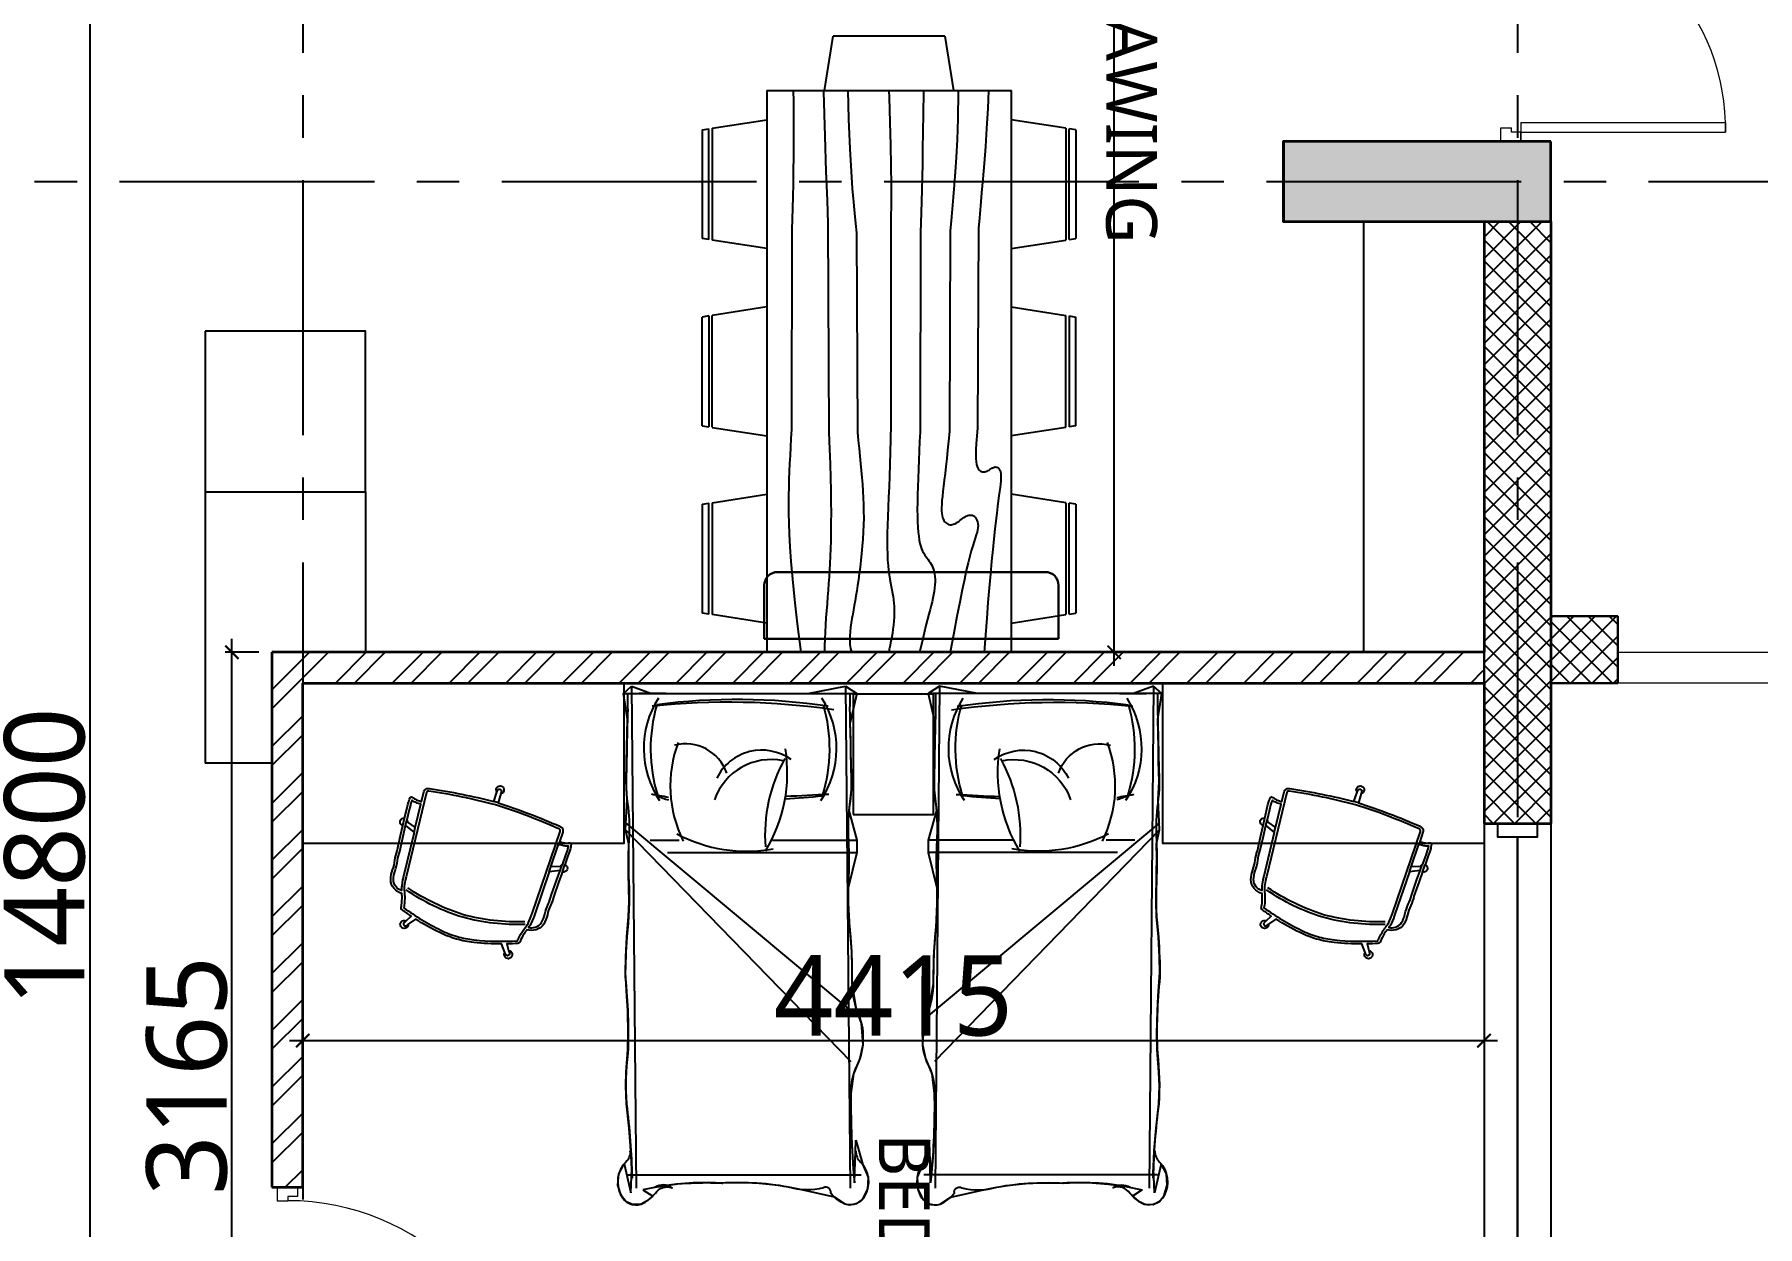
# Model space of a CAD drawing. Header units: millimetres. Extents: x -2409243 to -2334937, y -643723 to -441957.
# Drawn here: x -2384066 to -2377626, y -545039 to -540583 of the extents above; entities that cross this region are included whole.
import ezdxf

# ---------------------------------------------------------------- set-up
doc = ezdxf.new("R2010")
doc.units = ezdxf.units.MM
doc.header["$MEASUREMENT"] = 0
doc.header["$PDMODE"] = 67
doc.linetypes.add('CENTER2', pattern=[28.575, 19.05, -3.175, 3.175, -3.175])
for name, color, linetype in [('A-Anno-Grid Lines', 154, 'Continuous'), ('A-Railing', 4, 'Continuous'), ('A-Wall Patt', 8, 'Continuous'), ('A-Window', 4, 'Continuous'), ('S-Conc Patt', 9, 'Continuous'), ('TAGS', 7, 'Continuous')]:
    doc.layers.add(name, color=color, linetype=linetype)
for name, color, linetype, lineweight in [('A-Door', 4, 'Continuous', 9), ('A-DTLS-Elevation', 4, 'Continuous', 25), ('A-Wall Ele', 3, 'Continuous', 20), ('A-Wall Sec', 1, 'Continuous', 30), ('HVAC Units', 60, 'Continuous', 30), ('S-Concrete', 40, 'Continuous', 30)]:
    doc.layers.add(name, color=color, linetype=linetype, lineweight=lineweight)
doc.layers.add('I-Furniture', color=7, linetype='Continuous', lineweight=25, true_color=0xd17000)
doc.styles.get("Standard").update_dxf_attribs({"font": 'trebuc.ttf'})
doc.dimstyles.new('IIITD_WD_M @ 50', dxfattribs={"dimscale": 50, "dimtxt": 1.5, "dimasz": 1, "dimexe": 0.5, "dimexo": 0.25, "dimgap": 0.3, "dimtad": 1, "dimdec": 0, "dimrnd": 1, "dimzin": 0, "dimdsep": 46, "dimtxsty": 'Standard', "dimblk": 'ARCHTICK', "dimcen": 0.2, "dimdle": 1, "dimclrd": 1, "dimclre": 1, "dimclrt": 5, "dimadec": 0, "dimazin": 0, "dimtfac": 1, "dimtdec": 0, "dimtofl": 0, "dimtmove": 0, "dimatfit": 0, "dimfxl": 2, "dimfxlon": 1, "dimtolj": 1, "dimtzin": 0, "dimlwd": -1, "dimlwe": -1, "dimarcsym": 0})

# ---------------------------------------------------------------- blocks, each defined once
blk = doc.blocks.new('Cols Residences')
at = {"layer": 'S-Conc Patt'}
blk.add_hatch(color=256, dxfattribs=at).paths.add_polyline_path([(-9896.6, -22429.3), (-9896.6, -21429.3), (-10196.6, -21429.3), (-10196.6, -22429.3)])
at = {"layer": 'S-Concrete', "lineweight": 35}
blk.add_lwpolyline([(-9896.6, -22429.3), (-9896.6, -21429.3), (-10196.6, -21429.3), (-10196.6, -22429.3)], close=True, dxfattribs=at)
blk = doc.blocks.new('Win 2000 @ 300W')
at = {"layer": 'A-Window', "color": 2, "lineweight": 30}
blk.add_line((1950, -125), (50, -125), dxfattribs=at)
at = {"layer": 'A-Window'}
for points in [[(2000, 0), (0, 0)], [(0, -50), (50, -50), (50, -200), (0, -200)], [(2000, -50), (1950, -50), (1950, -200), (2000, -200)], [(2000, -250), (0, -250)]]:
    blk.add_lwpolyline(points, dxfattribs=at)
blk = doc.blocks.new('ABL_Door_S - 1000 x 2100-11-3 Second Floor Lvl')
at = {"layer": 'A-Door', "color": 5}
for p, q in [((-500, 37.5), (-450, 37.5)), ((-500, -37.5), (-500, 37.5)), ((-450, 37.5), (-450, -2.5)), ((450, 37.5), (450, -2.5)), ((500, 37.5), (450, 37.5)), ((500, -37.5), (500, 37.5)), ((-500, -37.5), (-465, -37.5)), ((-465, -2.5), (-450, -2.5)), ((-465, -37.5), (-465, -2.5)), ((-430, -37.5), (-465, -37.5)), ((465, -2.5), (450, -2.5)), ((465, -37.5), (465, -2.5)), ((500, -37.5), (465, -37.5))]:
    blk.add_line(p, q, dxfattribs=at)
at = {"layer": 'A-Door', "color": 5, "lineweight": 18}
for p, q in [((-465, -37.5), (-465, -902.4)), ((-430, -37.5), (-430, -902.4)), ((-430, -902.4), (-465, -902.4))]:
    blk.add_line(p, q, dxfattribs=at)
at = {"layer": 'A-Door'}
blk.add_arc((-450, -2.5), 900, 271.27334, 0, dxfattribs=at)
blk = doc.blocks.new('ABL_Door_S - 900 x 2100-6-3 Second Floor Lvl')
at = {"layer": 'A-Door', "color": 5, "lineweight": 18}
for p, q in [((-450, 37.5), (-400, 37.5)), ((-450, -37.5), (-450, 37.5)), ((-400, 37.5), (-400, -2.5)), ((400, 37.5), (400, -2.5)), ((450, 37.5), (400, 37.5)), ((450, -37.5), (450, 37.5)), ((-450, -37.5), (-415, -37.5)), ((-380, -37.5), (-450, -37.5)), ((-415, -2.5), (-400, -2.5)), ((-415, -37.5), (-415, -2.5)), ((-415, -37.5), (-415, -802.4)), ((-380, -37.5), (-380, -802.4)), ((415, -2.5), (400, -2.5)), ((415, -37.5), (415, -2.5)), ((450, -37.5), (415, -37.5))]:
    blk.add_line(p, q, dxfattribs=at)
blk.add_lwpolyline([(-380, -802.4), (-415, -802.4)], dxfattribs=at)
at = {"layer": 'A-Door', "lineweight": 18}
blk.add_arc((-400, -2.5), 800, 271.43254, 0, dxfattribs=at)
at = {"layer": 'A-Door', "color": 5, "lineweight": 18}
blk.add_arc((-400, -2.5), 800, 268.92564, 271.07436, dxfattribs=at)
blk = doc.blocks.new('Grid Residences')
at = {"layer": 'A-Anno-Grid Lines', "linetype": 'CENTER2', "ltscale": 50}
for p, q in [((-10046.6, 2923), (-10046.6, -27704.4)), ((12818.2, -17764.3), (-37818, -17764.3)), ((12818.2, -22304.3), (-37818, -22304.3))]:
    blk.add_line(p, q, dxfattribs=at)
blk = doc.blocks.new('Spilt In')
at = {"layer": 'HVAC Units'}
for p, q in [((-864598.7, 191304.5), (-863598.7, 191304.5)), ((-864648.7, 191054.5), (-864648.7, 191254.5)), ((-863548.7, 191254.5), (-863548.7, 191054.5)), ((-863548.7, 191054.5), (-864648.7, 191054.5))]:
    blk.add_line(p, q, dxfattribs=at)
for centre, start, end in [((-864598.7, 191254.5), 90, 180), ((-863598.7, 191254.5), 0, 90)]:
    blk.add_arc(centre, 50, start, end, dxfattribs=at)
blk = doc.blocks.new('executive study table')
at = {"layer": 'I-Furniture'}
for p, q in [((-171.4, 533), (-152.1, 533.9)), ((-154.8, 570.5), (-132.8, 571.8)), ((-140.1, 567.4), (-138.6, 571.4)), ((-171.4, 7.1), (-152.1, 6.3)), ((-154.8, -30.4), (-132.8, -31.6)), ((-140.1, -27.3), (-138.6, -31.3))]:
    blk.add_line(p, q, dxfattribs=at)
for points in [[(-509.3, 270.1, -0.04406), (-503.5, 336.3, -0.026544), (-479.9, 437.2), (-506.4, 458, -3.638528), (-496.2, 469.6), (-474.1, 456.5, -0.010397), (-461.2, 495, -0.318214), (-451.9, 501.6, 0.043075), (-444.2, 502.2, 0.035302), (-412, 510, 0.013054), (-402.6, 513.2, -0.140274), (-393.2, 546.3, -0.187796), (-364.5, 567.7, -0.087841), (-327.1, 571.3, 0.059908), (-290.6, 572.8, -0.051364), (-253.8, 574.9), (-195.8, 578.2), (-157.3, 580.4, -1), (-129.2, 582), (-94.6, 584), (-77.1, 585, -0.040528), (-60.7, 584.6, 0.019703), (-50, 583.9, -0.367951), (-46, 580.2, -0.076399), (-46.1, 573.9, -0.223629), (-47.9, 571.3, -0.09063), (-48.4, 571.1, 0.435593), (-48.6, 570.8), (-49.6, 566.3, 0.041397), (-51.7, 551.8, 0.005779), (-52.3, 541.9, 0.01447), (-52.3, 538.4), (-15.2, 540.1, -0.416429), (3.3, 523.6, -0.025896), (23.2, 279.6), (60, 277.5, -3.543521), (59.1, 262.1), (23.2, 261.7, -0.026019), (3.3, 16.5, -0.416429), (-15.2, 0), (-52.3, 1.7, 0.01447), (-52.3, -1.7, 0.005779), (-51.7, -11.7, 0.041397), (-49.6, -26.2), (-48.6, -30.7, 0.435593), (-48.4, -31, -0.09063), (-47.9, -31.2, -0.223629), (-46.1, -33.7, -0.076399), (-46, -40.1, -0.367951), (-50, -43.7, 0.019703), (-60.7, -44.4, -0.040528), (-77.1, -44.8), (-94.6, -43.8), (-129.2, -41.8, -1), (-157.3, -40.2), (-195.8, -38), (-253.8, -34.7, -0.051364), (-290.6, -32.6, 0.059908), (-327.1, -31.2, -0.087841), (-364.5, -27.6, -0.187796), (-393.2, -6.1, -0.140274), (-402.6, 26.9, 0.013054), (-412, 30.2, 0.035302), (-444.2, 37.9, 0.043075), (-451.9, 38.6, -0.318214), (-461.2, 45.1, -0.010397), (-474.1, 83.6), (-496.2, 70.5, -3.638528), (-506.4, 82.2), (-479.9, 102.9, -0.026544), (-503.5, 203.8, -0.04406)], [(-499.3, 270.1, 0.04406), (-493.6, 205.6, 0.042095), (-451.8, 48.6, -0.042637), (-442.5, 47.8, -0.035302), (-409, 39.7, -0.026112), (-389.4, 32.4, 0.070764), (-375.2, 28.4), (-352.1, 25.4, 0.002232), (-338.2, 24.7), (-14.7, 10, 0.431435), (-6.7, 17.3, 0.026929), (13.4, 270.1, 0.026929), (-6.7, 522.8, 0.431435), (-14.7, 530.1), (-338.2, 515.4, 0.002232), (-352.1, 514.7), (-375.2, 511.7, 0.070764), (-389.4, 507.8, -0.026112), (-409, 500.4, -0.035302), (-442.5, 492.3, -0.042637), (-451.8, 491.6, 0.042095), (-493.6, 334.6, 0.04406)], [(-154.8, 570.5), (-171.4, 533), (-338.7, 525.4, 0.002292), (-353, 524.7), (-376.5, 521.6, 0.066419), (-392.5, 517.3, -0.120179), (-384.7, 541, -0.187796), (-361.8, 558.1, -0.087841), (-327.9, 561.3, 0.059908), (-289, 562.9, -0.052112), (-253.7, 564.9), (-195.2, 568.2)], [(-152.1, 533.9), (-62.3, 538, -0.01546), (-62.3, 542.3, -0.005779), (-61.7, 552.4, -0.041397), (-59.4, 568.6), (-58.4, 572.5, -0.044554), (-58, 574.3, -0.006403), (-61.7, 574.6, 0.040528), (-76.6, 575), (-94, 574), (-132.8, 571.8, -0.154174), (-140.1, 567.4)], [(-154.8, -30.4), (-171.4, 7.1), (-338.7, 14.7, -0.002292), (-353, 15.5), (-376.5, 18.5, -0.066419), (-392.5, 22.8, 0.120179), (-384.7, -0.8, 0.187796), (-361.8, -17.9, 0.087841), (-327.9, -21.2, -0.059908), (-289, -22.8, 0.052112), (-253.7, -24.7), (-195.2, -28.1)], [(-152.1, 6.3), (-62.3, 2.2, 0.01546), (-62.3, -2.1, 0.005779), (-61.7, -12.3, 0.041397), (-59.4, -28.5), (-58.4, -32.4, 0.044554), (-58, -34.1, 0.006403), (-61.7, -34.5, -0.040528), (-76.6, -34.8), (-94, -33.8), (-132.8, -31.6, 0.154174), (-140.1, -27.3)]]:
    blk.add_lwpolyline(points, format="xyb", close=True, dxfattribs=at)
for points in [[(-157.3, 580.4), (-129.2, 582)], [(-157.3, -40.2), (-129.2, -41.8)]]:
    blk.add_lwpolyline(points, dxfattribs=at)
for points in [[(-496.2, 469.6), (-505.3, 475, 0.915293), (-513.5, 463.6), (-506.4, 458)], [(-385.5, 38.8, -0.074007), (-424.7, 270.1, -0.074007), (-385.5, 501.3)], [(-375.9, 41.9, -0.073942), (-414.7, 270.1, -0.073942), (-375.9, 498.2)], [(23.4, 270.1, -0.000012), (23.4, 270, -0.000012)], [(60, 277.5), (69.1, 277, -0.745022), (68.1, 262.2), (59.1, 262.1)], [(-496.2, 70.5), (-505.3, 65.1, -0.915293), (-513.5, 76.6), (-506.4, 82.2)]]:
    blk.add_lwpolyline(points, format="xyb", dxfattribs=at)
at = {"layer": 'I-Furniture', "elevation": -950}
blk.add_lwpolyline([(23.6, 261.7, 0.001894), (23.2, 279.6, 0.000296)], format="xyb", dxfattribs=at)
blk = doc.blocks.new('A$C5E866030')
at = {"layer": 'I-Furniture'}
for p, q in [((1737.3, 882.1, 900), (1783, 901.7, 900)), ((1783, 901.7, 900), (1828.8, 899.4, 900)), ((-52, 817.9, 450), (-25, 860, 450)), ((-25, 860, 450), (88.6, 834.1, 450)), ((205.8, 836.6, 450), (273.7, 838.2, 450)), ((273.7, 838.2, 450), (335.1, 838.2, 450)), ((335.1, 838.2, 450), (412.9, 829.9, 450)), ((412.9, 829.9, 450), (523.7, 860, 450)), ((523.7, 860, 450), (569.4, 860, 450)), ((569.4, 860, 450), (702, 827.7, 450)), ((849.8, 832.4, 450), (938.8, 839.3, 450)), ((938.8, 839.3, 450), (989.6, 841.1, 450)), ((989.6, 841.1, 450), (1060.2, 841.6, 450)), ((1060.2, 841.6, 450), (1156.6, 857.8, 450)), ((1156.6, 857.8, 450), (1207.5, 876.4, 450)), ((1207.5, 876.4, 450), (1288.7, 881.7, 450)), ((1288.7, 881.7, 450), (1339.4, 871.1, 450)), ((1339.4, 871.1, 450), (1396.7, 847.3, 450)), ((1396.7, 847.3, 450), (1470.8, 837.6, 450)), ((1470.8, 837.6, 450), (1524.2, 837.4, 450)), ((1524.2, 837.4, 450), (1578.1, 838.1, 450)), ((1578.1, 838.1, 450), (1631.9, 839.7, 450)), ((1631.9, 839.7, 450), (1686, 842.3, 450)), ((1644.8, 855.6, 900), (1737.3, 882.1, 900)), ((1804.8, 851.3, 450), (1644.8, 855.6, 900)), ((1686, 842.3, 450), (1752, 846.7, 450)), ((1752, 846.7, 450), (1804.8, 851.3, 450)), ((1828.8, 899.4, 900), (1867, 880.2, 900)), ((1867, 880.2, 900), (1883.2, 857.2, 900)), ((1883.2, 857.2, 900), (1887.7, 832.1, 900)), ((-25, 676.4, 450), (-52, 817.9, 450)), ((88.6, 834.1, 450), (147.1, 835.5, 450)), ((147.1, 835.5, 450), (205.8, 836.6, 450)), ((702, 827.7, 450), (760.6, 827.6, 450)), ((760.6, 827.6, 450), (849.8, 832.4, 450)), ((1858.2, 775.8, 900), (1830.4, 654, 900)), ((1885, 815.9, 900), (1858.2, 775.8, 900)), ((1887.7, 832.1, 900), (1885, 815.9, 900)), ((-25, 599.8, 450), (-25, 676.4, 450)), ((1830.4, 654, 900), (1820.8, 604.3, 900)), ((-25, 546.7, 450), (-25, 599.8, 450)), ((1820.8, 604.3, 900), (1813.1, 556.6, 900)), ((-25, 464.2, 450), (-25, 546.7, 450)), ((1813.1, 556.6, 900), (1806.3, 482.9, 900)), ((-25, 405.2, 450), (-25, 464.2, 450)), ((1806.3, 482.9, 900), (1804.1, 429.1, 900)), ((-25, 322.7, 450), (-25, 405.2, 450)), ((1804.1, 429.1, 900), (1804.8, 375.4, 900)), ((-25, 263.8, 450), (-25, 322.7, 450)), ((1805.6, 358.6, 900), (1804, 305.8, 900)), ((1804.8, 375.4, 900), (1805.8, 355.1, 900)), ((1805.8, 355.1, 900), (1805.6, 358.6, 900)), ((-25, 193, 450), (-25, 263.8, 450)), ((1804, 305.8, 900), (1805.3, 248.2, 900)), ((1805.3, 248.2, 900), (1809.4, 186.3, 900)), ((-25, 134.1, 450), (-25, 193, 450)), ((-25, 92.7, 450), (-25, 145.7, 450)), ((-25, 145.7, 450), (-25, 45.7, 450)), ((-25, 45.7, 450), (-25, 134.1, 450)), ((1809.4, 186.3, 900), (1817.9, 121.9, 900)), ((-52, 18.2, 450), (-25, 92.7, 450)), ((1817.9, 121.9, 900), (1831.2, 60.4, 900)), ((1831.2, 60.4, 900), (1854.9, 96.8, 900)), ((1854.9, 96.8, 900), (1873.7, 74.1, 900)), ((1873.7, 74.1, 900), (1885, 53.3, 900)), ((-25, -12.6, 450), (-52, 18.2, 450)), ((71.5, 2.5, 450), (-25, -12.6, 450)), ((124.1, 1.2, 450), (71.5, 2.5, 450)), ((176.8, 0.1, 450), (124.1, 1.2, 450)), ((229.5, -0.8, 450), (176.8, 0.1, 450)), ((371.9, 1, 450), (304.5, -2.8, 450)), ((485.7, -4.2, 450), (371.9, 1, 450)), ((537.6, 7.2, 450), (485.7, -4.2, 450)), ((588, 5.9, 450), (537.6, 7.2, 450)), ((649.8, 6.6, 450), (588, 5.9, 450)), ((753.3, 8.8, 450), (649.8, 6.6, 450)), ((809.5, 6.7, 450), (753.3, 8.8, 450)), ((885.7, 0, 450), (809.5, 6.7, 450)), ((960.7, -4, 450), (885.7, 0, 450)), ((1107.3, 0.8, 450), (1018.1, -5.4, 450)), ((1162.2, 3.9, 450), (1107.3, 0.8, 450)), ((1247.3, 5.5, 450), (1162.2, 3.9, 450)), ((1308.1, 4.4, 450), (1247.3, 5.5, 450)), ((1391.2, -2.1, 450), (1308.1, 4.4, 450)), ((1599.8, 9, 450), (1509.2, -1.4, 450)), ((1684.3, 15.6, 450), (1599.8, 9, 450)), ((1750.9, 18.8, 450), (1684.3, 15.6, 450)), ((1733.4, -9.8, 900), (1842.1, 15.1, 450)), ((1842.1, 15.1, 450), (1750.9, 18.8, 450)), ((1885.9, 20.2, 900), (1874, -3.6, 900)), ((1885, 53.3, 900), (1885.9, 20.2, 900)), ((304.5, -2.8, 450), (229.5, -0.8, 450)), ((1018.1, -5.4, 450), (960.7, -4, 450)), ((1441.6, -3.5, 450), (1391.2, -2.1, 450)), ((1509.2, -1.4, 450), (1441.6, -3.5, 450)), ((1770.8, -29.6, 900), (1733.4, -9.8, 900)), ((1813.4, -33.2, 900), (1770.8, -29.6, 900)), ((1851.7, -20.9, 900), (1813.4, -33.2, 900)), ((1874, -3.6, 900), (1851.7, -20.9, 900))]:
    blk.add_line(p, q, dxfattribs=at)
at = {"layer": 'I-Furniture', "linetype": 'ByBlock'}
for p, q in [((-25, -12.6), (-25, 860)), ((458.6, -4.2), (1181, 860)), ((523.7, 544.1), (523.7, 860)), ((569.4, 152.7), (569.4, 860)), ((1775, 355.1, 450), (1775, 876.5, 450)), ((-52, 817.9), (1824.3, 834.5, 450)), ((485.7, -4.2), (1350.9, 836.8)), ((546.5, 365.2), (546.5, 365.3)), ((1775, 3.9, 450), (1775, 355.1, 450)), ((523.7, 87.9), (523.7, 195.2)), ((-52, 18.2), (1824.3, 34.8, 450))]:
    blk.add_line(p, q, dxfattribs=at)
for points in [[(-25, 833.3, -0.005203), (36.2, 832.8, -0.00267), (264.8, 837.6, -0.058958), (401.8, 830.9, 0.038458), (525.5, 828.4, -0.025508), (679.7, 828.4, 0.039412), (885.7, 836.1, -0.016498), (1035.7, 841.7, 0.095063), (1168.1, 861.6, -0.129887), (1264, 882.3, -0.123513), (1364, 860.9, 0.132991), (1470.8, 837.6, 0.025093), (1786.3, 849.5, -0.033934), (1685.9, 856.3, 0.211134), (1726.9, 873.2, -0.329446), (1851.7, 890.1, -0.37589), (1885, 815.9, -0.123892), (1843.6, 762.6, 0.658136), (1823.2, 735.1, -0.141351), (1820.8, 604.3, 0.036442), (1805.7, 469.3, 0.030598), (1805.8, 355.1)], [(-25, 2.9, 0.005203), (36.2, 3.4, 0.00267), (264.8, -1.4, 0.058958), (401.8, 5.2, -0.038458), (525.5, 7.8, 0.025508), (679.7, 7.8, -0.039412), (885.7, 0, 0.016498), (1035.7, -5.6, -0.037552), (1320.6, 3.9, 0.045167), (1509.2, -1.4, -0.028501), (1786.3, 19.7, 0.033934), (1685.9, 13, -0.211134), (1726.9, -3.9, 0.329446), (1851.7, -20.9, 0.37589), (1885, 53.3, 0.123892), (1843.6, 106.7, -0.342539), (1823.2, 169.2, 0.292428), (1820.8, 106, -0.036442), (1805.7, 240.9, -0.030598), (1805.8, 355.1)]]:
    blk.add_lwpolyline(points, format="xyb", dxfattribs=at)
for centre, radius, start, end in [((181, 434.1), 349.9, 56.16641, 122.49004), ((2733.9, 380.5), 2725.9, 171.71341, 186.01065), ((2309.7, 411.5), 2311.8, 171.52275, 187.4368), ((182.4, 162.6), 595.7, 72.85913, 106.07365), ((34130.5, 2416.6), 33818.9, 182.81527, 183.09082), ((-4773.8, 234.3), 5155.9, 3.97413, 5.53873), ((272.2, 37.8), 562.3, 58.65419, 99.19769), ((374.5, 504.4), 187.3, 144.16706, 243.84213), ((506.3, 1109.9), 593.5, 241.04555, 274.14969), ((446, 539.3), 223.6, 168.04126, 250.83423), ((-2.9, 449.9), 568, 332.41043, 9.88655), ((326.2, 220), 162.6, 109.03088, 194.66156), ((321.3, 623.9), 461.5, 249.30257, 296.50263), ((3159.2, -390.7), 2848, 168.94471, 170.24625), ((144.2, 220.8), 238.3, 333.76308, 344.0845), ((181, 413.3), 349.9, 237.50996, 303.83359), ((182.4, 684.7), 595.7, 253.92635, 287.14087)]:
    blk.add_arc(centre, radius, start, end, dxfattribs=at)
blk = doc.blocks.new('_ArchTick')
at = {"color": 0, "linetype": 'ByBlock', "const_width": 0.15}
blk.add_lwpolyline([(-0.5, -0.5), (0.5, 0.5)], dxfattribs=at)
blk = doc.blocks.new('*D702')
at = {"layer": 'A-Railing', "color": 1}
for p, q in [((-2383859.3, -536207.2), (-2383859.3, -551107.2)), ((-2383759.3, -536257.2), (-2383884.3, -536257.2)), ((-2383759.3, -551057.2), (-2383884.3, -551057.2))]:
    blk.add_line(p, q, dxfattribs=at)
at = {"layer": 'Defpoints', "color": 0}
for p in [(-2383063.2, -536257.2), (-2383859.3, -551057.2), (-2383063.2, -551057.2)]:
    blk.add_point(p, dxfattribs=at)
at = {"layer": 'A-Railing', "color": 1, "xscale": 50, "yscale": 50, "zscale": 50}
for p, rotation in [((-2383859.3, -536257.2), 90), ((-2383859.3, -551057.2), 270)]:
    blk.add_blockref('_ArchTick', p, dxfattribs=dict(at, rotation=rotation))
at = {"layer": 'A-Railing', "color": 5, "insert": (-2384026.9, -543657.2), "char_height": 300, "attachment_point": 5, "rotation": 90}
blk.add_mtext('\\A1;14800', dxfattribs=at)
blk = doc.blocks.new('*D730')
at = {"layer": 'A-Railing', "color": 1}
for p, q in [((-2375558.3, -535957.2), (-2375558.3, -551222.2)), ((-2375658.3, -536007.2), (-2375533.3, -536007.2)), ((-2375658.3, -551172.2), (-2375533.3, -551172.2))]:
    blk.add_line(p, q, dxfattribs=at)
at = {"layer": 'Defpoints', "color": 0}
for p in [(-2378523.2, -536007.2), (-2378523.2, -551172.2), (-2375558.3, -551172.2)]:
    blk.add_point(p, dxfattribs=at)
at = {"layer": 'A-Railing', "color": 1, "xscale": 50, "yscale": 50, "zscale": 50}
for p, rotation in [((-2375558.3, -536007.2), 90), ((-2375558.3, -551172.2), 270)]:
    blk.add_blockref('_ArchTick', p, dxfattribs=dict(at, rotation=rotation))
at = {"layer": 'A-Railing', "color": 5, "insert": (-2375726.5, -543589.7), "char_height": 300, "attachment_point": 5, "rotation": 90}
blk.add_mtext('\\A1;15165', dxfattribs=at)
blk = doc.blocks.new('*D774')
at = {"layer": 'A-Railing', "color": 1}
for p, q in [((-2383063.2, -544244), (-2383063.2, -544369)), ((-2378648.2, -544244), (-2378648.2, -544369)), ((-2383113.2, -544344), (-2378598.2, -544344))]:
    blk.add_line(p, q, dxfattribs=at)
at = {"layer": 'Defpoints', "color": 0}
for p in [(-2383063.2, -543007.2), (-2378648.2, -543007.2), (-2378648.2, -544344)]:
    blk.add_point(p, dxfattribs=at)
at = {"layer": 'A-Railing', "color": 1, "xscale": 50, "yscale": 50, "zscale": 50, "rotation": 180}
blk.add_blockref('_ArchTick', (-2383063.2, -544344), dxfattribs=at)
at = {"layer": 'A-Railing', "color": 1, "xscale": 50, "yscale": 50, "zscale": 50}
blk.add_blockref('_ArchTick', (-2378648.2, -544344), dxfattribs=at)
at = {"layer": 'A-Railing', "color": 5, "insert": (-2380855.7, -544177), "char_height": 300, "attachment_point": 5}
blk.add_mtext('\\A1;4415', dxfattribs=at)
blk = doc.blocks.new('*D775')
at = {"layer": 'A-Railing', "color": 1}
for p, q in [((-2383327.7, -546107.2), (-2383327.7, -542842.2)), ((-2383227.7, -542892.2), (-2383352.7, -542892.2)), ((-2383227.7, -546057.2), (-2383352.7, -546057.2))]:
    blk.add_line(p, q, dxfattribs=at)
at = {"layer": 'Defpoints', "color": 0}
for p in [(-2383327.7, -542892.2), (-2383178.2, -542892.2), (-2383178.2, -546057.2)]:
    blk.add_point(p, dxfattribs=at)
at = {"layer": 'A-Railing', "color": 1, "xscale": 50, "yscale": 50, "zscale": 50}
for p, rotation in [((-2383327.7, -542892.2), 90), ((-2383327.7, -546057.2), 270)]:
    blk.add_blockref('_ArchTick', p, dxfattribs=dict(at, rotation=rotation))
at = {"layer": 'A-Railing', "color": 5, "insert": (-2383495.8, -544474.7), "char_height": 300, "attachment_point": 5, "rotation": 90}
blk.add_mtext('\\A1;3165', dxfattribs=at)
blk = doc.blocks.new('*D778')
at = {"layer": 'A-Railing', "color": 1}
for p, q in [((-2380030.6, -542942.2), (-2380030.6, -536207.2)), ((-2379930.6, -536257.2), (-2380055.6, -536257.2)), ((-2379930.6, -542892.2), (-2380055.6, -542892.2))]:
    blk.add_line(p, q, dxfattribs=at)
at = {"layer": 'Defpoints', "color": 0}
for p in [(-2380030.6, -536257.2), (-2378648.2, -536257.2), (-2378648.2, -542892.2)]:
    blk.add_point(p, dxfattribs=at)
at = {"layer": 'A-Railing', "color": 1, "xscale": 50, "yscale": 50, "zscale": 50}
for p, rotation in [((-2380030.6, -536257.2), 90), ((-2380030.6, -542892.2), 270)]:
    blk.add_blockref('_ArchTick', p, dxfattribs=dict(at, rotation=rotation))
at = {"layer": 'A-Railing', "color": 5, "insert": (-2380198.7, -539574.7), "char_height": 300, "attachment_point": 5, "rotation": 90}
blk.add_mtext('\\A1;6635', dxfattribs=at)

msp = doc.modelspace()

# ---------------------------------------------------------------- hatches: boundary and pattern name
at = {"layer": 'A-Wall Patt'}
h = msp.add_hatch(dxfattribs=at)
h.set_pattern_fill('ANSI37', color=256, scale=450, angle=180, style=0)
h.set_pattern_definition([(225, (-1525842.595, -758873.084), (39.7747564, -39.7747564), []), (315, (-1525842.595, -758873.084), (39.7747564, 39.7747564), [])])
h.paths.add_polyline_path([(-2378398.2, -541282.2), (-2378648.2, -541282.2), (-2378648.2, -543532.2), (-2378398.2, -543532.2)])
h = msp.add_hatch(dxfattribs=at)
h.set_pattern_fill('ANSI37', color=256, scale=450, angle=180, style=0)
h.set_pattern_definition([(225, (-2378245.93, -542850.284), (39.775, -39.775), []), (315, (-2378245.93, -542850.284), (39.775, 39.775), [])])
h.paths.add_polyline_path([(-2378148.2, -542757.2), (-2378398.2, -542757.2), (-2378398.2, -543007.2), (-2378148.2, -543007.2)])
h = msp.add_hatch(dxfattribs=at)
h.set_pattern_fill('ANSI32', color=256, scale=400, style=0)
h.set_pattern_definition([(45, (-1525842.6, -758873.08), (-106.066017, 106.066017), []), (45, (-1525771.88, -758873.08), (-106.066017, 106.066017), [])])
h.paths.add_polyline_path([(-2378651.2, -543007.2), (-2378651.2, -542892.2), (-2383178.2, -542892.2), (-2383178.2, -544892.2), (-2383063.2, -544892.2), (-2383063.2, -543007.2)])

# ---------------------------------------------------------------- linework, layer by layer
at = {"layer": 'A-Wall Ele'}
for p, q in [((-2378148.2, -542892.2), (-2375998.2, -542892.2)), ((-2378148.2, -542892.2), (-2375998.2, -542892.2)), ((-2375883.2, -543007.2), (-2378148.2, -543007.2)), ((-2375883.2, -543007.2), (-2378148.2, -543007.2))]:
    msp.add_line(p, q, dxfattribs=at)
at = {"layer": 'A-Wall Sec', "lineweight": 35}
for p, q in [((-2378648.2, -541282.2), (-2378648.2, -542892.2)), ((-2378648.2, -541282.2), (-2378648.2, -542892.2)), ((-2383178.2, -542892.2), (-2383178.2, -544892.2)), ((-2378648.2, -542892.2), (-2383178.2, -542892.2)), ((-2383178.2, -542892.2), (-2383178.2, -544892.2)), ((-2378648.2, -542892.2), (-2383178.2, -542892.2)), ((-2383063.2, -544892.2), (-2383063.2, -543007.2)), ((-2383063.2, -543007.2), (-2378648.2, -543007.2)), ((-2383063.2, -544892.2), (-2383063.2, -543007.2)), ((-2383063.2, -543007.2), (-2378648.2, -543007.2)), ((-2378648.2, -543007.2), (-2378648.2, -543532.2)), ((-2378648.2, -543007.2), (-2378648.2, -543532.2)), ((-2378648.2, -543532.2), (-2378398.2, -543532.2)), ((-2378648.2, -543532.2), (-2378398.2, -543532.2)), ((-2383178.2, -544892.2), (-2383063.2, -544892.2)), ((-2383178.2, -544892.2), (-2383063.2, -544892.2))]:
    msp.add_line(p, q, dxfattribs=at)
at = {"layer": 'A-Wall Sec'}
msp.add_line((-2378648.2, -543007.2), (-2378648.2, -542892.2), dxfattribs=at)
msp.add_line((-2378648.2, -543007.2), (-2378648.2, -542892.2), dxfattribs=at)
at = {"layer": 'A-Wall Sec', "lineweight": 35}
msp.add_lwpolyline([(-2378398.2, -541282.2), (-2378398.2, -543532.2)], dxfattribs=at)
msp.add_lwpolyline([(-2378398.2, -541282.2), (-2378398.2, -543532.2)], dxfattribs=at)
at = {"layer": 'A-Wall Sec'}
msp.add_lwpolyline([(-2378398.2, -542757.2), (-2378148.2, -542757.2), (-2378148.2, -543007.2), (-2378398.2, -543007.2)], dxfattribs=at)
msp.add_lwpolyline([(-2378398.2, -542757.2), (-2378148.2, -542757.2), (-2378148.2, -543007.2), (-2378398.2, -543007.2)], dxfattribs=at)
at = {"layer": 'I-Furniture'}
for p, q in [((-2381112.8, -540792.2), (-2381081.1, -540588.9)), ((-2380662.9, -540588.9), (-2381081.2, -540588.9)), ((-2380662.8, -540588.9), (-2380631, -540792.2)), ((-2381329.1, -540792.2), (-2381329.1, -542892.2)), ((-2381329.1, -540792.2), (-2380414.7, -540792.2)), ((-2380414.7, -542892.2), (-2380414.7, -540792.2)), ((-2381570.4, -540939), (-2381545, -540935)), ((-2381570.4, -540939), (-2381570.4, -541345.4)), ((-2381545, -541349.4), (-2381545, -540935.1)), ((-2381532.3, -540933), (-2381329, -540901.2)), ((-2381532.3, -540933.1), (-2381532.3, -541351.4)), ((-2380211.5, -540933), (-2380414.8, -540901.2)), ((-2380211.5, -540933.1), (-2380211.5, -541351.4)), ((-2380173.4, -540939), (-2380198.8, -540935)), ((-2380198.8, -541349.4), (-2380198.8, -540935.1)), ((-2380173.4, -540939), (-2380173.4, -541345.4)), ((-2379098.2, -541282.2), (-2379098.2, -542892.2)), ((-2381545, -541349.3), (-2381570.4, -541345.4)), ((-2381329, -541383.1), (-2381532.3, -541351.3)), ((-2380414.8, -541383.1), (-2380211.5, -541351.3)), ((-2380198.8, -541349.3), (-2380173.4, -541345.4)), ((-2381545, -541635), (-2381570.4, -541638.9)), ((-2381570.4, -542045.3), (-2381570.4, -541638.9)), ((-2381545, -541634.9), (-2381545, -542049.2)), ((-2381329, -541601.2), (-2381532.3, -541633)), ((-2381532.3, -542051.2), (-2381532.3, -541632.9)), ((-2380414.8, -541601.2), (-2380211.5, -541633)), ((-2380211.5, -542051.2), (-2380211.5, -541632.9)), ((-2380198.8, -541634.9), (-2380198.8, -542049.2)), ((-2380198.8, -541635), (-2380173.4, -541638.9)), ((-2380173.4, -542045.3), (-2380173.4, -541638.9)), ((-2381570.4, -542045.3), (-2381545, -542049.3)), ((-2380173.4, -542045.3), (-2380198.8, -542049.3)), ((-2381532.3, -542051.3), (-2381329, -542083.1)), ((-2380211.5, -542051.3), (-2380414.8, -542083.1)), ((-2383428.2, -542292.2), (-2383428.2, -543307.2)), ((-2383428.2, -542292.2), (-2382828.2, -542292.2)), ((-2382828.2, -542292.2), (-2382828.2, -542892.2)), ((-2381532.3, -542333), (-2381329, -542301.2)), ((-2380211.5, -542333), (-2380414.8, -542301.2)), ((-2381570.4, -542339), (-2381545, -542335)), ((-2381570.4, -542339), (-2381570.4, -542745.4)), ((-2381545, -542749.4), (-2381545, -542335.1)), ((-2381532.3, -542333.1), (-2381532.3, -542751.4)), ((-2380211.5, -542333.1), (-2380211.5, -542751.4)), ((-2380173.4, -542339), (-2380198.8, -542335)), ((-2380198.8, -542749.4), (-2380198.8, -542335.1)), ((-2380173.4, -542339), (-2380173.4, -542745.4)), ((-2381545, -542749.3), (-2381570.4, -542745.4)), ((-2381329, -542783.1), (-2381532.3, -542751.3)), ((-2380414.8, -542783.1), (-2380211.5, -542751.3)), ((-2380198.8, -542749.3), (-2380173.4, -542745.4)), ((-2381329.1, -542892.2), (-2380414.7, -542892.2)), ((-2383178.2, -543307.2), (-2383428.2, -543307.2))]:
    msp.add_line(p, q, dxfattribs=at)
for points in [[(-2381230, -540792.2), (-2381229.4, -540832.8), (-2381228.7, -540911.7), (-2381228.6, -540979.5), (-2381229, -541038.7), (-2381229.7, -541091.9), (-2381230.6, -541141.5), (-2381231.6, -541188.1), (-2381232.8, -541231.7), (-2381234.2, -541272.8), (-2381235.6, -541311.4), (-2381237, -542059), (-2381238.6, -542093.3), (-2381240.2, -542125.9), (-2381241.8, -542157), (-2381243.3, -542186.9), (-2381244.7, -542216.3), (-2381245.9, -542245.6), (-2381246.8, -542275.4), (-2381247.5, -542306.1), (-2381247.8, -542338.3), (-2381247.6, -542372.5), (-2381246.9, -542409.4), (-2381245.4, -542450.6), (-2381242.8, -542498), (-2381238.7, -542553.4), (-2381233, -542618.6), (-2381225.1, -542695.6), (-2381214.9, -542786.2), (-2381202.1, -542892.2)], [(-2381116.6, -540792.2), (-2381116.5, -540797.5), (-2381112, -540962.2), (-2381107.7, -541095.4), (-2381103.7, -541202.5), (-2381100.1, -541288.9), (-2381096.8, -542071.1), (-2381094.1, -542132.3), (-2381092, -542188), (-2381090.5, -542239.4), (-2381089.5, -542286.9), (-2381088.8, -542330.7), (-2381088.6, -542371.1), (-2381088.8, -542408.5), (-2381089.2, -542443.1), (-2381089.9, -542475.2), (-2381090.8, -542505.1), (-2381091.9, -542533.2), (-2381093.1, -542559.9), (-2381094.5, -542585.5), (-2381096.1, -542610.4), (-2381097.8, -542635), (-2381099.6, -542659.7), (-2381101.5, -542684.7), (-2381103.6, -542710.5), (-2381105.6, -542736.8), (-2381107.6, -542763.4), (-2381109.4, -542790), (-2381110.9, -542816.5), (-2381112.1, -542842.5), (-2381112.9, -542867.8), (-2381113.2, -542892.2)], [(-2381026.4, -540792.2), (-2381022.9, -540899), (-2381018.3, -541009.8), (-2381013.8, -541094.5), (-2381009.4, -541159), (-2381005.1, -541209.1), (-2381001.1, -541250.7), (-2380997.2, -541288.7), (-2380993.5, -541324.3), (-2380990, -542068.9), (-2380986.7, -542100.4), (-2380983.6, -542130.3), (-2380980.8, -542158.8), (-2380978.1, -542186.2), (-2380975.6, -542212.7), (-2380973.3, -542238.6), (-2380971.3, -542264.1), (-2380969.6, -542289.3), (-2380968.2, -542314.3), (-2380967.2, -542339.3), (-2380966.7, -542364.5), (-2380966.6, -542390), (-2380967.1, -542415.9), (-2380968.2, -542442.3), (-2380969.8, -542469.1), (-2380971.9, -542495.9), (-2380974.3, -542522.5), (-2380977, -542548.6), (-2380979.9, -542574), (-2380983, -542598.2), (-2380986.2, -542621.2), (-2380989.4, -542642.7), (-2380992.5, -542662.8), (-2380995.7, -542681.7), (-2380998.8, -542699.7), (-2381001.8, -542716.9), (-2381004.8, -542733.6), (-2381007.7, -542750), (-2381010.5, -542766.2), (-2381013.2, -542782.5), (-2381015.6, -542798.8), (-2381017.5, -542815.1), (-2381018.6, -542831.2), (-2381018.8, -542847), (-2381017.8, -542862.5), (-2381015.5, -542877.6), (-2381011.6, -542892.2)], [(-2380872.9, -540792.2), (-2380871.8, -540818.1), (-2380868.7, -540910.9), (-2380866.5, -540996), (-2380865.2, -541074), (-2380864.5, -541145.9), (-2380864.4, -541212.4), (-2380864.7, -541273.9), (-2380865.2, -542042.1), (-2380866.2, -542095), (-2380867.4, -542144.2), (-2380868.8, -542190.2), (-2380870.3, -542233.3), (-2380871.9, -542274.1), (-2380873.5, -542312.8), (-2380875, -542349.5), (-2380876.3, -542384.1), (-2380877.4, -542416.7), (-2380878.3, -542447.2), (-2380878.7, -542475.6), (-2380878.7, -542501.9), (-2380878.2, -542526), (-2380877.2, -542547.9), (-2380875.6, -542567.9), (-2380873.6, -542586.2), (-2380871.4, -542603), (-2380868.9, -542618.4), (-2380866.3, -542632.8), (-2380863.8, -542646.4), (-2380861.3, -542659.3), (-2380859, -542671.8), (-2380857, -542684.1), (-2380855.3, -542696.3), (-2380853.9, -542708.5), (-2380852.9, -542721), (-2380852.4, -542733.7), (-2380852.3, -542747), (-2380852.8, -542760.9), (-2380853.9, -542775.5), (-2380855.5, -542790.5), (-2380857.3, -542805.5), (-2380859.5, -542820.1), (-2380861.7, -542833.8), (-2380863.9, -542846.2), (-2380865.9, -542857), (-2380867.7, -542865.7), (-2380869.1, -542872.1), (-2380870.1, -542876.5), (-2380870.9, -542879.6), (-2380871.4, -542881.7), (-2380871.7, -542883.5), (-2380871.8, -542885.5), (-2380871.9, -542888.2), (-2380871.9, -542892.2)], [(-2380743.5, -540792.2), (-2380743.6, -540798.5), (-2380744.8, -540877.9), (-2380745.6, -540947.8), (-2380746.3, -541009.7), (-2380747.1, -541065.5), (-2380748, -541116.5), (-2380749, -541163.5), (-2380750.2, -541207.1), (-2380751.6, -541247.8), (-2380753, -541286.2), (-2380754.5, -541322.9), (-2380756, -542069.7), (-2380757.6, -542104.8), (-2380759.2, -542139.6), (-2380760.7, -542174.2), (-2380762.1, -542208.2), (-2380763.4, -542241.3), (-2380764.5, -542273.2), (-2380765.3, -542303.6), (-2380765.9, -542332.2), (-2380766.1, -542358.8), (-2380765.9, -542383), (-2380765.3, -542405), (-2380764.3, -542424.8), (-2380762.9, -542442.6), (-2380761.1, -542458.6), (-2380758.9, -542472.8), (-2380756.3, -542485.3), (-2380753.4, -542496.3), (-2380750, -542506), (-2380746.3, -542514.5), (-2380742.4, -542521.9), (-2380738.3, -542528.6), (-2380734.1, -542534.7), (-2380729.8, -542540.4), (-2380725.7, -542545.9), (-2380721.6, -542551.4), (-2380717.7, -542557), (-2380714.1, -542563), (-2380710.8, -542569.3), (-2380707.8, -542576), (-2380705.3, -542583.2), (-2380703.2, -542591), (-2380701.5, -542599.4), (-2380700.4, -542608.5), (-2380699.9, -542618.4), (-2380700, -542629.1), (-2380700.6, -542640.3), (-2380701.8, -542652.2), (-2380703.4, -542664.5), (-2380705.5, -542677.3), (-2380708.1, -542690.4), (-2380711, -542703.8), (-2380714.4, -542717.5), (-2380718.3, -542732.3), (-2380722.8, -542749.1), (-2380728, -542768.6), (-2380733.9, -542791.8), (-2380740.8, -542819.6), (-2380748.6, -542852.7), (-2380757.6, -542892.2)], [(-2380612.9, -540792.2), (-2380612.9, -540798.6), (-2380614.5, -540896.5), (-2380617.2, -540976), (-2380620.6, -541041.1), (-2380624.5, -541096), (-2380628.5, -541144.9), (-2380632.4, -541191.1), (-2380636.1, -541235.5), (-2380639.7, -541277.8), (-2380643.1, -541318), (-2380646.4, -542067.3), (-2380649.6, -542103.2), (-2380652.8, -542136.9), (-2380656, -542168.3), (-2380659.2, -542197.2), (-2380662.2, -542223.9), (-2380665.2, -542248.4), (-2380667.9, -542270.6), (-2380670.3, -542290.8), (-2380672.4, -542309), (-2380674, -542325.3), (-2380675, -542339.7), (-2380675.5, -542352.3), (-2380675.5, -542363.3), (-2380674.9, -542372.8), (-2380673.7, -542381), (-2380672.1, -542387.9), (-2380670, -542393.9), (-2380667.4, -542398.9), (-2380664.5, -542403.2), (-2380661.1, -542406.9), (-2380657.4, -542409.9), (-2380653.4, -542412.3), (-2380649.1, -542414), (-2380644.7, -542415.1), (-2380640, -542415.4), (-2380635.3, -542415), (-2380630.6, -542413.8), (-2380625.8, -542411.8), (-2380621.1, -542409.2), (-2380616.3, -542406.1), (-2380611.5, -542402.7), (-2380606.8, -542399), (-2380602, -542395.3), (-2380597.3, -542391.7), (-2380592.5, -542388.4), (-2380587.7, -542385.4), (-2380583, -542382.9), (-2380578.3, -542381), (-2380573.7, -542379.7), (-2380569.2, -542379), (-2380564.8, -542379.2), (-2380560.6, -542380.1), (-2380556.5, -542382), (-2380552.7, -542384.9), (-2380549.1, -542388.7), (-2380545.9, -542393.3), (-2380543.3, -542398.7), (-2380541.2, -542404.8), (-2380539.8, -542411.5), (-2380539.3, -542418.8), (-2380539.6, -542426.5), (-2380540.8, -542434.7), (-2380543, -542443.6), (-2380546, -542453.7), (-2380549.8, -542465.2), (-2380554.1, -542478.6), (-2380559.1, -542494.2), (-2380564.5, -542512.3), (-2380570.3, -542533.4), (-2380576.4, -542557.8), (-2380583, -542586.3), (-2380590.3, -542619.8), (-2380598.4, -542659.2), (-2380607.6, -542705.2), (-2380618, -542758.9), (-2380629.9, -542820.9), (-2380643.3, -542892.2)], [(-2380499.6, -540792.2), (-2380502.7, -540859.2), (-2380507, -540933.9), (-2380511.6, -541002), (-2380516.4, -541064.4), (-2380521.1, -541122), (-2380525.7, -541175), (-2380530.2, -541223.5), (-2380534.3, -541267.5), (-2380538.1, -541307.1), (-2380541.3, -542053.5), (-2380544, -542084.4), (-2380545.9, -542111.1), (-2380547.1, -542133.7), (-2380547.6, -542152.5), (-2380547.3, -542168), (-2380546.5, -542180.4), (-2380545, -542190.3), (-2380542.9, -542198), (-2380540.4, -542203.9), (-2380537.5, -542208.5), (-2380534.1, -542212), (-2380530.4, -542214.5), (-2380526.5, -542216.2), (-2380522.4, -542217.2), (-2380518.2, -542217.5), (-2380513.9, -542217.1), (-2380509.8, -542216.2), (-2380505.7, -542214.8), (-2380501.8, -542213.1), (-2380498.1, -542211), (-2380494.6, -542208.8), (-2380491.2, -542206.6), (-2380487.8, -542204.5), (-2380484.6, -542202.6), (-2380481.4, -542201.1), (-2380478.2, -542200), (-2380475, -542199.5), (-2380471.9, -542199.6), (-2380468.9, -542200.3), (-2380466, -542201.6), (-2380463.3, -542203.5), (-2380460.9, -542206), (-2380458.8, -542209), (-2380457, -542212.7), (-2380455.6, -542217), (-2380454.6, -542222), (-2380454, -542228), (-2380453.8, -542234.9), (-2380454, -542243.1), (-2380454.6, -542252.6), (-2380455.6, -542263.6), (-2380457, -542276.2), (-2380458.8, -542290.6), (-2380461, -542307.2), (-2380463.5, -542326.1), (-2380466.3, -542347.8), (-2380469.4, -542372.5), (-2380472.8, -542400.5), (-2380476.4, -542432.1), (-2380480.3, -542467.8), (-2380484.4, -542507.6), (-2380488.6, -542551.5), (-2380493, -542599.3), (-2380497.5, -542651), (-2380502.1, -542706.2), (-2380506.8, -542765), (-2380511.5, -542827), (-2380516.3, -542892.2)], [(-2381863.2, -543007.2), (-2381863.2, -543607.2), (-2383063.2, -543607.2), (-2383063.2, -543007.2)], [(-2378648.2, -543007.2), (-2378648.2, -543607.2), (-2379848.2, -543607.2), (-2379848.2, -543007.2)]]:
    msp.add_lwpolyline(points, dxfattribs=at)
for points in [[(-2383428.2, -541692.2), (-2383428.2, -542292.2), (-2382828.2, -542292.2), (-2382828.2, -541692.2)], [(-2381005.9, -543499.1), (-2380705.9, -543499.1), (-2380705.9, -543049.1), (-2381005.9, -543049.1)]]:
    msp.add_lwpolyline(points, close=True, dxfattribs=at)
at = {"layer": 'S-Concrete', "lineweight": 35}
msp.add_lwpolyline([(-2378398.2, -540982.2), (-2379398.2, -540982.2), (-2379398.2, -541282.2), (-2378398.2, -541282.2)], close=True, dxfattribs=at)

# ---------------------------------------------------------------- block references
at = {"layer": 'A-Anno-Grid Lines', "rotation": 90}
for name, p in [('Grid Residences', (-2400827.4, -531085.6)), ('Win 2000 @ 300W', (-2378648.2, -545532.2)), ('Win 2000 @ 300W', (-2378648.2, -545532.2))]:
    msp.add_blockref(name, p, dxfattribs=at)
at = {"layer": 'A-Door', "rotation": 90}
for name, p in [('ABL_Door_S - 900 x 2100-6-3 Second Floor Lvl', (-2378548.2, -540532.2)), ('ABL_Door_S - 900 x 2100-6-3 Second Floor Lvl', (-2378548.2, -540532.2)), ('ABL_Door_S - 1000 x 2100-11-3 Second Floor Lvl', (-2383120.7, -545392.2)), ('ABL_Door_S - 1000 x 2100-11-3 Second Floor Lvl', (-2383120.7, -545392.2))]:
    msp.add_blockref(name, p, dxfattribs=at)
at = {"layer": 'A-DTLS-Elevation', "rotation": 90}
msp.add_blockref('Win 2000 @ 300W', (-2378648.2, -545532.2), dxfattribs=at)
at = {"layer": 'HVAC Units'}
msp.add_blockref('Spilt In', (-1516689.4, -733896.6), dxfattribs=at)
at = {"layer": 'I-Furniture'}
for name, p, rotation in [('A$C5E866030', (-2381852, -543070.8, -500), 270), ('executive study table', (-2382087.4, -543550.5, -500), 73.79770388655274), ('executive study table', (-2378872.4, -543550.5, -500), 73.79770388655274)]:
    msp.add_blockref(name, p, dxfattribs=dict(at, rotation=rotation))
at = {"layer": 'I-Furniture', "xscale": -1, "rotation": 90}
msp.add_blockref('A$C5E866030', (-2379865, -543070.8, -500), dxfattribs=at)
at = {"layer": 'S-Concrete', "rotation": 90}
msp.add_blockref('Cols Residences', (-2400827.4, -531085.6), dxfattribs=at)

# ---------------------------------------------------------------- texts
at = {"layer": 'TAGS'}
for s, height, p in [('DINING/DRAWING', 189.951, (-2380060.1, -539192.9)), ('BEDROOM 1', 189.95, (-2380909.6, -544690.5))]:
    msp.add_text(s, height=height, rotation=270, dxfattribs=at).set_placement(p)

# ---------------------------------------------------------------- dimensions: what is measured, and where the dimension line sits
at = {"layer": 'A-Railing'}
for base, p1, p2, picture, middle in [((-2375558.3, -551172.2), (-2378523.2, -536007.2), (-2378523.2, -551172.2), '*D730', (-2375726.5, -543589.7)), ((-2383859.3, -551057.2), (-2383063.2, -536257.2), (-2383063.2, -551057.2), '*D702', (-2384026.9, -543657.2)), ((-2380030.6, -536257.2), (-2378648.2, -542892.2), (-2378648.2, -536257.2), '*D778', (-2380198.7, -539574.7)), ((-2383327.7, -542892.2), (-2383178.2, -546057.2), (-2383178.2, -542892.2), '*D775', (-2383495.8, -544474.7))]:
    dim = msp.add_linear_dim(base=base, p1=p1, p2=p2, angle=90, dimstyle='IIITD_WD_M @ 50', override={"dimtxt": 6, "dimarcsym": 1}, dxfattribs=at)
    dim.commit()
    dim.dimension.update_dxf_attribs({"geometry": picture, "text_midpoint": middle})
dim = msp.add_linear_dim(base=(-2378648.2, -544344), p1=(-2383063.2, -543007.2), p2=(-2378648.2, -543007.2), dimstyle='IIITD_WD_M @ 50', override={"dimtxt": 6, "dimarcsym": 1}, dxfattribs=at)
dim.commit()
dim.dimension.update_dxf_attribs({"geometry": '*D774', "text_midpoint": (-2380855.7, -544177)})

doc.saveas('drawing.dxf')
